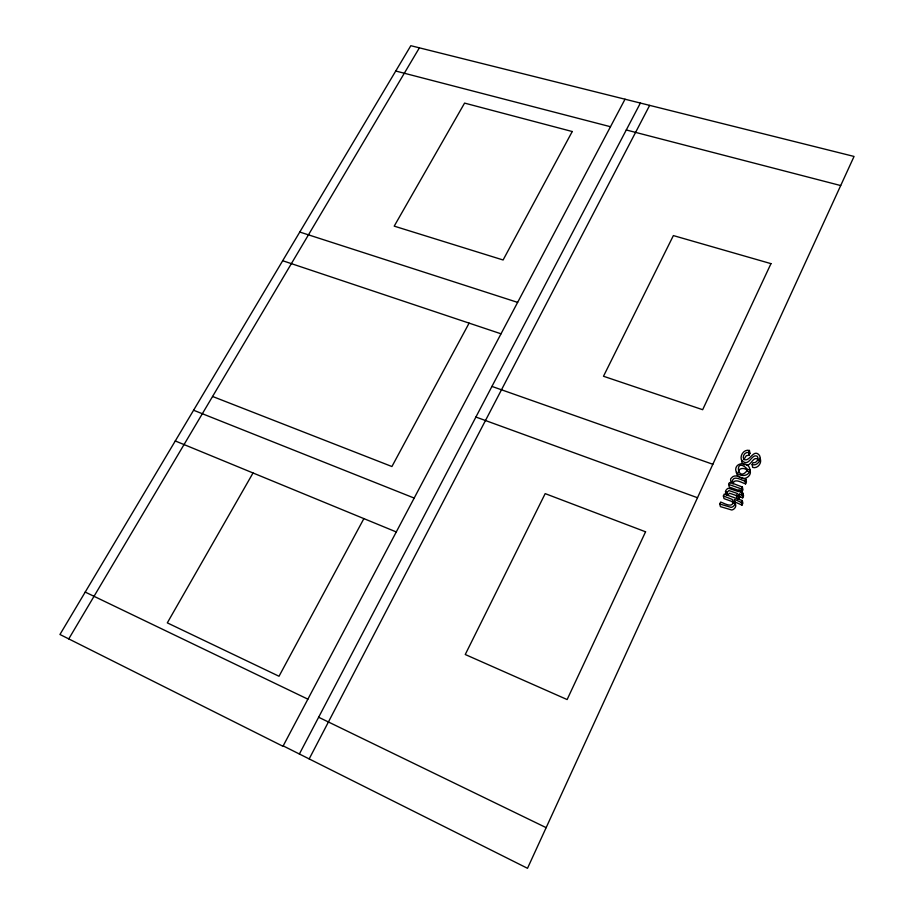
<?xml version="1.0" encoding="UTF-8"?>
<svg xmlns="http://www.w3.org/2000/svg" width="914" height="914" viewBox="0 0 914 914"><rect width="100%" height="100%" fill="white"/><g stroke="black" fill="none" stroke-linecap="round" stroke-linejoin="round"><path stroke-width="1.37" d="M741.642 459.868L741.825 462.05A4.81 4.33 -7.1 0 0 742.899 463.775M738.318 472.275C738.546 466.86 746.555 467.682 748.235 471.67M732.914 484.077C733.999 477.439 742.157 482.992 745.584 483.872L746.441 481.964L745.881 479.244C741.677 478.525 735.244 473.155 731.554 477.839C728.527 479.496 733.908 485.231 729.452 482.569L728.641 484.374L729.269 487.071L742.088 491.652L742.945 489.744L742.374 487.048L733.485 483.632L732.308 481.358C733.394 474.709 741.585 480.284 745.024 481.152L745.584 483.872M743.779 459.696L746.304 455.698L749.08 455.229L749.96 453.287L749.434 450.465C744.487 448.991 740.077 454.669 741.254 459.262A4.833 4.341 -7.2 0 0 743.196 461.65C749.571 466.14 751.674 453.173 757.34 456.337C759.374 459.057 756.324 463.569 753.01 462.655L752.131 464.62L752.656 467.397C757.626 469.076 762.425 462.724 760.014 458.291M731.246 482.741L731.668 481.45M736.775 495.719L729.555 493.217L727.67 495.114L725.933 494.485L725.739 490.532L727.567 488.522L728.869 488.384L738.341 491.583L739.083 489.927L740.808 490.544L741.38 493.229M725.933 494.485L726.379 493.217M727.67 495.114L727.041 492.44L728.926 490.544L737.472 493.503L736.433 495.822L737.027 498.496L738.752 499.113L739.78 496.793L739.197 494.12L742.122 495.171L742.694 497.844L739.78 496.793M742.122 495.171L742.979 493.24L740.066 492.2L740.808 490.544M742.694 497.844L743.55 495.925L742.979 493.24M723.385 495.971L732.228 499.421L733.416 501.797C732.365 508.55 724.082 503.111 720.632 502.072L719.752 504.002L720.426 506.63L731.668 509.989A4.284 3.919 -7.1 0 0 734.148 508.778C739.586 504.014 728.138 498.838 742.008 505.122L741.425 502.483L742.294 500.552L724.254 494.051L723.385 495.971L724.037 498.633L731.417 501.295L733.736 503.146M742.008 505.122L742.865 503.203L742.294 500.552M738.752 499.113L738.158 496.451L739.197 494.12M742.088 491.652L741.517 488.967L742.374 487.048M745.024 481.152L745.881 479.244M749.08 455.229L748.543 452.419L749.434 450.465M309.183 758.906L649.66 105.373M299.381 754.004L640.383 103.054M625.027 99.215L282.974 746.281L59.947 634.487L410.832 45.7L854.053 156.443L527.504 868.3L283.191 745.893M363.886 518.604L279.021 676.257L167.308 622.868L253.029 472.972M469.111 323.122L391.923 466.528L212.574 396.47M68.756 638.909L419.389 47.836M746.589 465.249C751.457 465.546 752.885 456.132 757.843 459.148L758.426 460.153M748.543 452.419C745.036 451.699 741.848 456.406 743.882 459.354C749.686 462.724 753.57 447.769 759.523 455.48C761.945 459.936 757.112 466.3 752.131 464.62M748.806 453.081L749.96 453.287M626.273 129.971L840.697 185.553M395.751 71.018L610.483 126.726M740.888 477.748C746.098 480.684 753.262 474.115 749.194 469.111M299.781 232.042L517.632 302.385M282.689 260.73L501.021 333.804M491.938 386.416L712.84 464.278M728.641 484.374L741.517 488.967M725.293 491.812L727.041 492.44M736.433 495.822L738.158 496.451M741.425 502.483C727.567 496.074 738.98 501.386 733.542 506.15A4.296 3.942 -7.2 0 1 731.051 507.361L719.752 504.002M475.897 417.035L697.496 497.73M193.585 410.237L414.191 498.073M175.271 440.959L396.276 531.948M743.756 464.426L744.83 464.929M85.219 592.078L307.881 699.164M318.632 717.239L546.149 827.65M739.517 477.154L737.472 475.566L736.273 472.447M749.868 469.476C749.914 477.714 736.284 477.211 735.679 469.693C735.667 461.49 749.24 461.981 749.868 469.476M747.812 469.647C737.13 485.037 733.519 454.349 747.812 469.647M645.57 531.799L567.126 699.553L465.249 654.515L545.178 493.629L645.57 531.799M770.97 263.643L702.66 409.701L603.491 376.26L673.378 235.584L770.97 263.643M572.244 131.525L503.1 259.987L394.208 226.135L464.575 103.099L572.244 131.525"/></g></svg>
